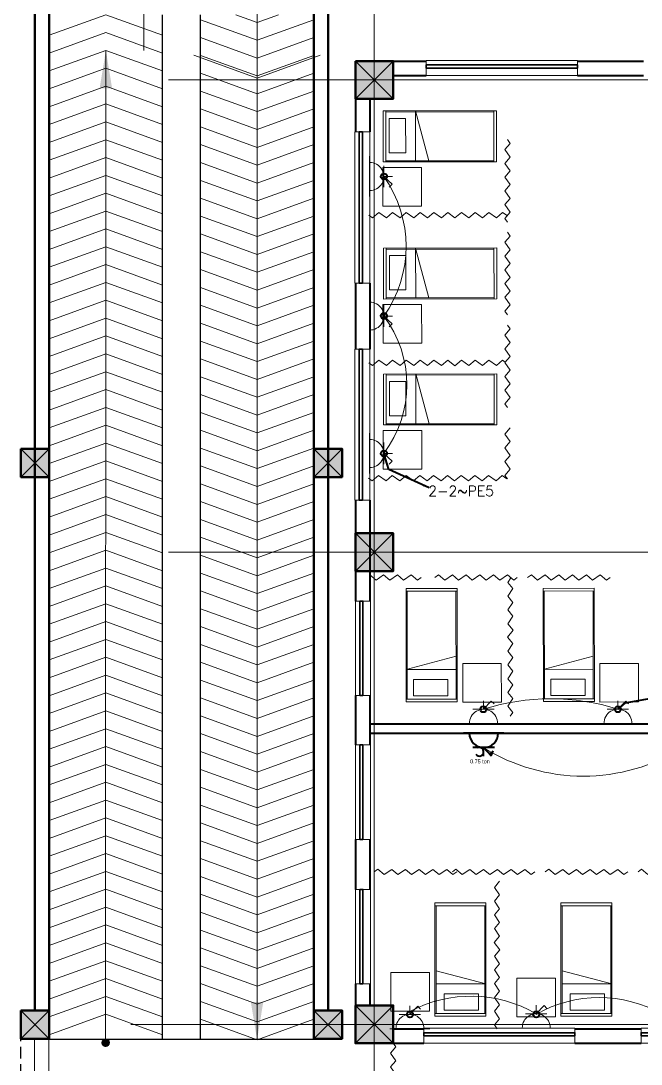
# Model space of a CAD drawing. Header units: millimetres. Extents: x 2402294 to 3337895, y 3394997 to 3969149.
# Drawn here: x 2558058 to 2567905, y 3828015 to 3844585 of the extents above; entities that cross this region are included whole.
import ezdxf

# ---------------------------------------------------------------- set-up
doc = ezdxf.new("R2010")
doc.units = ezdxf.units.MM
doc.header["$MEASUREMENT"] = 0
doc.linetypes.add('CENTER', pattern=[2, 1.25, -0.25, 0.25, -0.25])
doc.linetypes.add('DASHED', pattern=[0.75, 0.5, -0.25])
for name, color, linetype, lineweight in [('centreline', 52, 'CENTER', 5), ('Column-0.5', 14, 'Continuous', 50), ('Dimension- 0.15', 114, 'Continuous', 15), ('Furniture Hospital-0.09', 44, 'Continuous', 9), ('Hatch', 9, 'Continuous', 9), ('hatch-1', 53, 'Continuous', 15), ('Power Sockets City supply', 141, 'Continuous', 13), ('Sill Level', 140, 'Continuous', 20), ('stairs', 6, 'Continuous', 25), ('WALL 0.2', 7, 'Continuous', 20), ('wall 0.4', 7, 'Continuous', 40), ('Wall-0.5', 7, 'Continuous', 50), ('WINDOW', 152, 'Continuous', 30), ('Windows Plan', 152, 'Continuous', 35)]:
    doc.layers.add(name, color=color, linetype=linetype, lineweight=lineweight)
doc.layers.add('Wires', color=1, linetype='Continuous')
doc.styles.add('arial.', font='arial.ttf')
doc.styles.add('romans', font='romans.shx')
doc.styles.get("Standard").update_dxf_attribs({"font": 'arial.ttf'})
doc.linetypes.add('ZIGZAG', pattern='A,0.0001,-0.2,[131,ltypeshp.shx,S=0.2,R=0,X=-0.2,Y=0],-0.4,[131,ltypeshp.shx,S=0.2,R=180,X=0.2,Y=0],-0.2', length=0.8001)
doc.dimstyles.get("Standard").update_dxf_attribs({"dimtxt": 500, "dimasz": 100, "dimexe": 100, "dimexo": 200, "dimgap": 0.09, "dimtad": 0, "dimtoh": 1, "dimdec": 0, "dimzin": 0, "dimdsep": 46, "dimtxsty": 'Standard', "dimblk": 'DOT', "dimcen": 0, "dimclrd": 256, "dimclre": 256, "dimclrt": 256, "dimadec": 0, "dimazin": 0, "dimtfac": 1, "dimtdec": 0, "dimtofl": 0, "dimtmove": 0, "dimatfit": 3, "dimfxl": 1, "dimtolj": 1, "dimtzin": 0, "dimlwd": -1, "dimlwe": -1, "dimarcsym": 1})

# ---------------------------------------------------------------- blocks, each defined once
blk = doc.blocks.new('2ft column')
at = {"layer": 'Hatch', "ltscale": 5}
h = blk.add_hatch(color=256, dxfattribs=at)
h.dxf.hatch_style = 1
h.paths.add_polyline_path([(2207385, 4176559), (2207985, 4176559), (2207985, 4175959), (2207385, 4175959)])
at = {"layer": 'Column-0.5', "ltscale": 5}
blk.add_lwpolyline([(2207385, 4176559), (2207985, 4176559), (2207985, 4175959), (2207385, 4175959)], close=True, dxfattribs=at)
at = {"layer": 'Defpoints', "ltscale": 5}
for points in [[(2207985, 4176559), (2207385, 4175959)], [(2207985, 4175959), (2207385, 4176559)]]:
    blk.add_lwpolyline(points, dxfattribs=at)
blk = doc.blocks.new('_Dot')
at = {"color": 0, "linetype": 'ByBlock', "lineweight": -2}
blk.add_line((-0.5, 0), (-1, 0), dxfattribs=at)
at = {"color": 0, "linetype": 'ByBlock', "lineweight": -3, "const_width": 0.5}
blk.add_lwpolyline([(-0.25, 0, 1), (0.25, 0, 1)], format="xyb", close=True, dxfattribs=at)
blk = doc.blocks.new('BED')
at = {"layer": 'Furniture Hospital-0.09'}
for p, q in [((-2.12, 0.475), (-2.12, -0.475)), ((-2.12, -0.475), (-2.12, 0.475)), ((-0.008, 0.475), (-2.12, 0.475)), ((-2.07, 0.475), (-2.07, -0.475)), ((-0.058, 0.455), (-2.07, 0.455)), ((-0.855, -0.455), (-0.61, 0.475)), ((-0.61, 0.475), (-0.61, -0.455)), ((-0.058, -0.475), (-0.058, 0.475)), ((-0.008, -0.475), (-0.008, 0.475)), ((-0.425, 0.336), (-0.426, -0.303)), ((-0.425, 0.336), (-0.121, 0.336)), ((-0.121, -0.303), (-0.121, 0.336)), ((-0.426, -0.303), (-0.121, -0.303)), ((-2.12, -0.475), (-0.008, -0.475)), ((-2.07, -0.455), (-0.058, -0.455))]:
    blk.add_line(p, q, dxfattribs=at)
blk = doc.blocks.new('w1')
at = {"layer": 'Sill Level'}
blk.add_lwpolyline([(2460641, 3827503), (2460641, 3825103), (2460401, 3825103), (2460401, 3827503)], close=True, dxfattribs=at)
at = {"layer": 'Windows Plan'}
blk.add_lwpolyline([(2460521, 3825103), (2460521, 3827503), (2460473, 3827503), (2460473, 3825103)], close=True, dxfattribs=at)
blk = doc.blocks.new('w2')
at = {"layer": 'Sill Level'}
blk.add_lwpolyline([(2444138, 3818930), (2445638, 3818930), (2445638, 3818690), (2444138, 3818690)], close=True, dxfattribs=at)
at = {"layer": 'Windows Plan'}
blk.add_lwpolyline([(2445638, 3818810), (2444138, 3818810), (2444138, 3818762), (2445638, 3818762)], close=True, dxfattribs=at)
blk = doc.blocks.new('15A N soc')
at = {"layer": 'Power Sockets City supply', "color": 244, "lineweight": 13, "true_color": 0x991b1e}
for p, q in [((52222.5612, 99516.2064), (52222.5611, 99516.2603)), ((52222.5612, 99516.2064), (52222.6099, 99516.2585)), ((52222.6099, 99516.2585), (52222.6282, 99516.2401)), ((52222.6282, 99516.2064), (52222.4926, 99516.2064)), ((52222.4338, 99516.1156), (52222.6863, 99516.1156))]:
    blk.add_line(p, q, dxfattribs=at)
blk.add_arc((52222.5612, 99516.1182), 0.0881, 358.32, 181.68, dxfattribs=at)
blk = doc.blocks.new('AC Power Socket')
at = {"layer": 'wall 0.4', "color": 114, "ltscale": 5, "true_color": 0x139b48}
for p, q in [((2405368, 3836252), (2405340, 3836174)), ((2405354, 3836213), (2405405, 3836212)), ((2405491, 3836120), (2405368, 3836252)), ((2405491, 3836256), (2405491, 3836120)), ((2405318, 3836120), (2405660, 3836120)), ((2405170, 3835891), (2405807, 3835891))]:
    blk.add_line(p, q, dxfattribs=at)
for centre, radius, start, end in [((2405559, 3836188), 67.6, 32.4797, 294.3307), ((2405488, 3835891), 229, 0, 180)]:
    blk.add_arc(centre, radius, start, end, dxfattribs=at)
blk = doc.blocks.new('RAMP23')
at = {"layer": 'Dimension- 0.15', "ltscale": 5}
h = blk.add_hatch(dxfattribs=at)
h.set_pattern_fill('ANSI31', color=256, scale=25.555556, angle=90)
h.set_pattern_definition([(135, (1623697.9227, 1877740.101), (-2.258813329, -2.258813329), [])])
h.paths.add_polyline_path([(2418321, 3996255), (2418380, 3996255), (2418380, 3996196, -0.414214)])
h.paths.add_polyline_path([(2418321, 3996255, -0.414214), (2418380, 3996314), (2418380, 3996255)])
h.paths.add_polyline_path([(2418380, 3996255), (2418380, 3996314, -0.414214), (2418439, 3996255)])
h.paths.add_polyline_path([(2418380, 3996196), (2418380, 3996255), (2418439, 3996255, -0.414214)])
blk.add_lwpolyline([(2418984, 4012016), (2418984, 4013523), (2420784, 4013523), (2420784, 4012700)], dxfattribs=at)
blk.add_circle((2418380, 3996255), 59.1, dxfattribs=at)
at = {"layer": 'hatch-1', "color": 4, "lineweight": 0, "ltscale": 5}
for points in [[(2417484, 4012256), (2418384, 4012583), (2419284, 4012256)], [(2420447, 4012583), (2420784, 4012460), (2421122, 4012583)], [(2419884, 4012503), (2420784, 4012177), (2421684, 4012503)], [(2417484, 4011973), (2418384, 4012299), (2419284, 4011973)], [(2419884, 4012220), (2420784, 4011893), (2421684, 4012220)], [(2417484, 4011689), (2418384, 4012016), (2419284, 4011689)], [(2419782, 4011938), (2420784, 4011574), (2421787, 4011938)], [(2419884, 4011936), (2420784, 4011610), (2421684, 4011936)], [(2417484, 4011406), (2418384, 4011732), (2419284, 4011406)], [(2419884, 4011653), (2420784, 4011326), (2421684, 4011653)], [(2417484, 4011122), (2418384, 4011449), (2419284, 4011122)], [(2419884, 4011369), (2420784, 4011043), (2421684, 4011369)], [(2417484, 4010839), (2418384, 4011165), (2419284, 4010839)], [(2419884, 4011086), (2420784, 4010759), (2421684, 4011086)], [(2417484, 4010555), (2418384, 4010882), (2419284, 4010555)], [(2419884, 4010802), (2420784, 4010476), (2421684, 4010802)], [(2417484, 4010272), (2418384, 4010598), (2419284, 4010272)], [(2419884, 4010519), (2420784, 4010192), (2421684, 4010519)], [(2417484, 4009988), (2418384, 4010315), (2419284, 4009988)], [(2419884, 4010235), (2420784, 4009909), (2421684, 4010235)], [(2417484, 4009705), (2418384, 4010031), (2419284, 4009705)], [(2419884, 4009952), (2420784, 4009625), (2421684, 4009952)], [(2417484, 4009421), (2418384, 4009748), (2419284, 4009421)], [(2419884, 4009668), (2420784, 4009342), (2421684, 4009668)], [(2417484, 4009138), (2418384, 4009464), (2419284, 4009138)], [(2419884, 4009385), (2420784, 4009058), (2421684, 4009385)], [(2417484, 4008854), (2418384, 4009181), (2419284, 4008854)], [(2419884, 4009101), (2420784, 4008775), (2421684, 4009101)], [(2417484, 4008571), (2418384, 4008897), (2419284, 4008571)], [(2419884, 4008818), (2420784, 4008491), (2421684, 4008818)], [(2417484, 4008287), (2418384, 4008614), (2419284, 4008287)], [(2419884, 4008534), (2420784, 4008208), (2421684, 4008534)], [(2417484, 4008004), (2418384, 4008330), (2419284, 4008004)], [(2419884, 4008251), (2420784, 4007924), (2421684, 4008251)], [(2417484, 4007721), (2418384, 4008047), (2419284, 4007721)], [(2419884, 4007967), (2420784, 4007641), (2421684, 4007967)], [(2417484, 4007437), (2418384, 4007763), (2419284, 4007437)], [(2419884, 4007684), (2420784, 4007357), (2421684, 4007684)], [(2417484, 4007154), (2418384, 4007480), (2419284, 4007154)], [(2419884, 4007400), (2420784, 4007074), (2421684, 4007400)], [(2417484, 4006870), (2418384, 4007196), (2419284, 4006870)], [(2419884, 4007117), (2420784, 4006791), (2421684, 4007117)], [(2417484, 4006587), (2418384, 4006913), (2419284, 4006587)], [(2419884, 4006833), (2420784, 4006507), (2421684, 4006833)], [(2417484, 4006303), (2418384, 4006629), (2419284, 4006303)], [(2419884, 4006550), (2420784, 4006224), (2421684, 4006550)], [(2417484, 4006020), (2418384, 4006346), (2419284, 4006020)], [(2419884, 4006266), (2420784, 4005940), (2421684, 4006266)], [(2417484, 4005736), (2418384, 4006062), (2419284, 4005736)], [(2419884, 4005983), (2420784, 4005657), (2421684, 4005983)], [(2417484, 4005453), (2418384, 4005779), (2419284, 4005453)], [(2419884, 4005699), (2420784, 4005373), (2421684, 4005699)], [(2417484, 4005169), (2418384, 4005495), (2419284, 4005169)], [(2419884, 4005416), (2420784, 4005090), (2421684, 4005416)], [(2417484, 4004886), (2418384, 4005212), (2419284, 4004886)], [(2419884, 4005132), (2420784, 4004806), (2421684, 4005132)], [(2417484, 4004602), (2418384, 4004928), (2419284, 4004602)], [(2419884, 4004849), (2420784, 4004523), (2421684, 4004849)], [(2417484, 4004319), (2418384, 4004645), (2419284, 4004319)], [(2419884, 4004565), (2420784, 4004239), (2421684, 4004565)], [(2417484, 4004035), (2418384, 4004361), (2419284, 4004035)], [(2419884, 4004282), (2420784, 4003956), (2421684, 4004282)], [(2417484, 4003752), (2418384, 4004078), (2419284, 4003752)], [(2417484, 4003752), (2418384, 4004078), (2419284, 4003752)], [(2419884, 4003998), (2420784, 4003672), (2421684, 4003998)], [(2417484, 4003468), (2418384, 4003794), (2419284, 4003468)], [(2419884, 4003715), (2420784, 4003389), (2421684, 4003715)], [(2417484, 4003185), (2418384, 4003511), (2419284, 4003185)], [(2419884, 4003431), (2420784, 4003105), (2421684, 4003431)], [(2417484, 4002901), (2418384, 4003228), (2419284, 4002901)], [(2419884, 4003148), (2420784, 4002822), (2421684, 4003148)], [(2417484, 4002618), (2418384, 4002944), (2419284, 4002618)], [(2419884, 4002864), (2420784, 4002538), (2421684, 4002864)], [(2417484, 4002334), (2418384, 4002661), (2419284, 4002334)], [(2419884, 4002581), (2420784, 4002255), (2421684, 4002581)], [(2417484, 4002051), (2418384, 4002377), (2419284, 4002051)], [(2419884, 4002298), (2420784, 4001971), (2421684, 4002298)], [(2417484, 4001767), (2418384, 4002094), (2419284, 4001767)], [(2419884, 4002014), (2420784, 4001688), (2421684, 4002014)], [(2417484, 4001484), (2418384, 4001810), (2419284, 4001484)], [(2419884, 4001731), (2420784, 4001404), (2421684, 4001731)], [(2417484, 4001200), (2418384, 4001527), (2419284, 4001200)], [(2419884, 4001447), (2420784, 4001121), (2421684, 4001447)], [(2417484, 4000917), (2418384, 4001243), (2419284, 4000917)], [(2419884, 4001164), (2420784, 4000837), (2421684, 4001164)], [(2417484, 4000633), (2418384, 4000960), (2419284, 4000633)], [(2419884, 4000880), (2420784, 4000554), (2421684, 4000880)], [(2417484, 4000350), (2418384, 4000676), (2419284, 4000350)], [(2419884, 4000597), (2420784, 4000270), (2421684, 4000597)], [(2417484, 4000066), (2418384, 4000393), (2419284, 4000066)], [(2419884, 4000313), (2420784, 3999987), (2421684, 4000313)], [(2417484, 3999783), (2418384, 4000109), (2419284, 3999783)], [(2419884, 4000030), (2420784, 3999703), (2421684, 4000030)], [(2417484, 3999499), (2418384, 3999826), (2419284, 3999499)], [(2419884, 3999746), (2420784, 3999420), (2421684, 3999746)], [(2417484, 3999216), (2418384, 3999542), (2419284, 3999216)], [(2419884, 3999463), (2420784, 3999136), (2421684, 3999463)], [(2417484, 3998932), (2418384, 3999259), (2419284, 3998932)], [(2419884, 3999179), (2420784, 3998853), (2421684, 3999179)], [(2417484, 3998649), (2418384, 3998975), (2419284, 3998649)], [(2419884, 3998896), (2420784, 3998569), (2421684, 3998896)], [(2417484, 3998365), (2418384, 3998692), (2419284, 3998365)], [(2419884, 3998612), (2420784, 3998286), (2421684, 3998612)], [(2417484, 3998082), (2418384, 3998408), (2419284, 3998082)], [(2419884, 3998329), (2420784, 3998002), (2421684, 3998329)], [(2417484, 3997798), (2418384, 3998125), (2419284, 3997798)], [(2419884, 3998045), (2420784, 3997719), (2421684, 3998045)], [(2417484, 3997515), (2418384, 3997841), (2419284, 3997515)], [(2419884, 3997762), (2420784, 3997435), (2421684, 3997762)], [(2417484, 3997231), (2418384, 3997558), (2419284, 3997231)], [(2419884, 3997478), (2420784, 3997152), (2421684, 3997478)], [(2417484, 3996948), (2418384, 3997274), (2419284, 3996948)], [(2419884, 3997195), (2420784, 3996868), (2421684, 3997195)], [(2417484, 3996664), (2418384, 3996991), (2419284, 3996664)], [(2419884, 3996911), (2420784, 3996585), (2421684, 3996911)], [(2417484, 3996381), (2418384, 3996707), (2419284, 3996381)], [(2417484, 3996381), (2418384, 3996707), (2419284, 3996381)], [(2419884, 3996628), (2420784, 3996301), (2421684, 3996628)]]:
    blk.add_lwpolyline(points, dxfattribs=at)
at = {"layer": 'stairs', "ltscale": 5}
for points in [[(2419284, 3996313), (2419284, 4012583)], [(2419884, 3996313), (2419884, 4012583)], [(2417484, 3996313), (2421684, 3996313)]]:
    blk.add_lwpolyline(points, dxfattribs=at)
at = {"layer": 'Wall-0.5', "ltscale": 5}
for points in [[(2417254, 3996768), (2417484, 3996768), (2417484, 4014613), (2417254, 4014613)], [(2421684, 3996768), (2421914, 3996768), (2421914, 4014613), (2421684, 4014613)]]:
    blk.add_lwpolyline(points, close=True, dxfattribs=at)
at = {"layer": 'Hatch', "xscale": 0.75, "yscale": 0.75, "zscale": 0.75}
for p in [(761496, 873271), (766146, 873271), (761496, 864349), (766146, 864349)]:
    blk.add_blockref('2ft column', p, dxfattribs=at)
at = {"layer": 'Dimension- 0.15', "ltscale": 5}
for points, override in [([(2420784, 3996301), (2420784, 4012700)], {"dimasz": 600, "dimfxl": 500, "dimfxlon": 1}), ([(2418384, 4012016), (2418380, 3996313)], {"dimasz": 600, "dimgap": 0.09, "dimtad": 0, "dimfxl": 500, "dimfxlon": 1})]:
    blk.add_leader(points, dimstyle='Standard', override=override, dxfattribs=at)

msp = doc.modelspace()

# ---------------------------------------------------------------- linework, layer by layer
at = {"layer": 'centreline', "ltscale": 5}
for p, q in [((2563668.8, 3851404.3), (2563668.8, 3820058.5)), ((2563668.8, 3851404.3), (2563668.8, 3820058.5)), ((2604746, 3843646.2), (2560402.6, 3843646.2)), ((2604746, 3843646.2), (2560402.6, 3843646.2)), ((2604746, 3836146.2), (2560402.6, 3836146.2)), ((2604746, 3836146.2), (2560402.6, 3836146.2)), ((2565583, 3828646.2), (2559802.6, 3828646.2)), ((2570278.9, 3828646.2), (2559802.6, 3828646.2)), ((2565583, 3828646.2), (2560402.6, 3828646.2)), ((2565583, 3828646.2), (2560402.6, 3828646.2))]:
    msp.add_line(p, q, dxfattribs=at)
at = {"layer": 'Furniture Hospital-0.09'}
for points in [[(2564418.1, 3841643.2), (2564417.3, 3842256.6), (2563804, 3842255.8), (2563804.8, 3841642.5)], [(2564420.8, 3839465.2), (2564420.1, 3840078.6), (2563806.7, 3840077.8), (2563807.5, 3839464.5)], [(2564423.3, 3837465.2), (2564422.6, 3838078.6), (2563809.2, 3838077.8), (2563810, 3837464.5)], [(2567863.1, 3834380.5), (2567249.8, 3834379.7), (2567250.5, 3833766.4), (2567863.9, 3833767.2)], [(2565685.1, 3834377.7), (2565071.8, 3834377), (2565072.5, 3833763.6), (2565685.9, 3833764.4)], [(2563929.7, 3829470.3), (2564543, 3829470.3), (2564543, 3828856.9), (2563929.7, 3828856.9)], [(2565929.7, 3829381.4), (2566543, 3829381.4), (2566543, 3828768.1), (2565929.7, 3828768.1)]]:
    msp.add_lwpolyline(points, close=True, dxfattribs=at)
at = {"layer": 'stairs', "linetype": 'DASHED', "ltscale": 366}
msp.add_lwpolyline([(2602218.8, 3817346.2), (2602218.8, 3816446.2), (2594107.5, 3816446.2), (2593207.5, 3816446.2), (2593207.5, 3825087), (2558057.6, 3825087), (2558057.6, 3828417.8)], dxfattribs=at)
at = {"layer": 'WALL 0.2', "ltscale": 5}
for p, q in [((2558274, 3828422.9), (2558274, 3825481.3)), ((2558504, 3828422.9), (2558504, 3825481.3))]:
    msp.add_line(p, q, dxfattribs=at)
at = {"layer": 'wall 0.4', "ltscale": 5}
for p, q in [((2563968.8, 3843946.2), (2564493.8, 3843946.2)), ((2566893.8, 3843946.2), (2567943.8, 3843946.2)), ((2563968.8, 3843716.2), (2564493.8, 3843716.2)), ((2566893.8, 3843716.2), (2567943.8, 3843716.2)), ((2563368.8, 3843346.2), (2563368.8, 3842821.2)), ((2563368.8, 3843346.2), (2563368.8, 3842821.2)), ((2563598.8, 3843346.2), (2563598.8, 3842821.2)), ((2563598.8, 3843346.2), (2563598.8, 3842821.2)), ((2563368.8, 3840421.2), (2563368.8, 3839371.2)), ((2563368.8, 3840421.2), (2563368.8, 3839371.2)), ((2563598.8, 3840421.2), (2563598.8, 3839371.2)), ((2563598.8, 3840421.2), (2563598.8, 3839371.2)), ((2563368.8, 3836971.2), (2563368.8, 3835512.1)), ((2563368.8, 3836971.2), (2563368.8, 3835368.4)), ((2563598.8, 3836971.2), (2563598.8, 3835512.1)), ((2563598.8, 3836971.2), (2563598.8, 3835368.4)), ((2563368.8, 3833868.4), (2563368.8, 3833085.1)), ((2563598.8, 3833868.4), (2563598.8, 3833085.1)), ((2563368.8, 3831585.1), (2563368.8, 3830790.6)), ((2563598.8, 3831585.1), (2563598.8, 3830790.6)), ((2563368.8, 3829290.6), (2563368.8, 3828946.2)), ((2563598.8, 3829290.6), (2563598.8, 3828946.2)), ((2563968.8, 3828576.2), (2564454.7, 3828576.2)), ((2566854.7, 3828576.2), (2567904.7, 3828576.2)), ((2563968.8, 3828346.2), (2564454.7, 3828346.2)), ((2566854.7, 3828346.2), (2567904.7, 3828346.2))]:
    msp.add_line(p, q, dxfattribs=at)
for points in [[(2563585.5, 3833421.7), (2571468.8, 3833421.7), (2571468.8, 3833271.7)], [(2563585.5, 3833271.7), (2571468.8, 3833271.7)]]:
    msp.add_lwpolyline(points, dxfattribs=at)
at = {"layer": 'wall 0.4', "color": 3, "ltscale": 5}
for centre in [(2563821.3, 3842114.1), (2563821.3, 3839898.2), (2563821.3, 3837713.5), (2565401.4, 3833650.6), (2567534.7, 3833650.6), (2564234.3, 3828805.1), (2566239.9, 3828805.1)]:
    msp.add_circle(centre, 47.6, dxfattribs=at)
at = {"layer": 'WINDOW', "linetype": 'ZIGZAG', "lineweight": 20, "ltscale": 0.5}
for points in [[(2565783.2, 3841390), (2565740.8, 3841445.9), (2565825.8, 3841546.9), (2565742.8, 3841666.7), (2565825.8, 3841765.2), (2565742.8, 3841885), (2565825.8, 3841983.6), (2565742.8, 3842103.4), (2565825.8, 3842202), (2565742.8, 3842321.8), (2565825.8, 3842420.4), (2565742.8, 3842540.2), (2565825.8, 3842638.8), (2565783.2, 3842700.3)], [(2565778.7, 3841491), (2565705.8, 3841541.5), (2565607.2, 3841458.5), (2565487.4, 3841541.5), (2565388.8, 3841458.5), (2565269, 3841541.5), (2565170.4, 3841458.5), (2565050.6, 3841541.5), (2564949.5, 3841456.4), (2564834.7, 3841543.5), (2564733.7, 3841458.5), (2564613.9, 3841541.5), (2564515.3, 3841458.5), (2564395.5, 3841541.5), (2564296.9, 3841458.5), (2564177.1, 3841541.5), (2564078.5, 3841458.5), (2563958.7, 3841541.5), (2563860.1, 3841458.5), (2563740.3, 3841541.5), (2563641.8, 3841458.5), (2563580.3, 3841501.1)], [(2565783.2, 3839917.5), (2565740.8, 3839973.4), (2565825.8, 3840074.4), (2565742.8, 3840194.2), (2565825.8, 3840292.7), (2565742.8, 3840412.5), (2565825.8, 3840511.1), (2565742.8, 3840630.9), (2565825.8, 3840729.5), (2565742.8, 3840849.3), (2565825.8, 3840947.9), (2565742.8, 3841067.7), (2565825.8, 3841166.3), (2565783.2, 3841227.8)], [(2565783.2, 3838444), (2565740.8, 3838499.9), (2565825.8, 3838600.9), (2565742.8, 3838720.7), (2565825.8, 3838819.2), (2565742.8, 3838939), (2565825.8, 3839037.6), (2565742.8, 3839157.4), (2565825.8, 3839256), (2565742.8, 3839375.8), (2565825.8, 3839474.4), (2565742.8, 3839594.2), (2565825.8, 3839692.8), (2565783.2, 3839754.3)], [(2565748.4, 3839164), (2565705.8, 3839193.5), (2565607.2, 3839110.6), (2565487.4, 3839193.5), (2565388.8, 3839110.6), (2565269, 3839193.5), (2565170.4, 3839110.6), (2565050.6, 3839193.5), (2564949.5, 3839108.4), (2564834.7, 3839195.6), (2564733.7, 3839110.6), (2564613.9, 3839193.5), (2564515.3, 3839110.6), (2564395.5, 3839193.5), (2564296.9, 3839110.6), (2564177.1, 3839193.5), (2564078.5, 3839110.6), (2563958.7, 3839193.5), (2563860.1, 3839110.6), (2563740.3, 3839193.5), (2563641.8, 3839110.6), (2563580.3, 3839153.2)], [(2565783.2, 3837308.6), (2565740.8, 3837364.5), (2565825.8, 3837465.5), (2565742.8, 3837585.3), (2565825.8, 3837683.9), (2565742.8, 3837803.7), (2565825.8, 3837902.3), (2565742.8, 3838022.1), (2565825.8, 3838120.6)], [(2565773.5, 3837313), (2565700.5, 3837363.5), (2565602, 3837280.5), (2565482.2, 3837363.5), (2565383.6, 3837280.5), (2565263.8, 3837363.5), (2565165.2, 3837280.5), (2565045.4, 3837363.5), (2564944.3, 3837278.4), (2564829.4, 3837365.5), (2564728.4, 3837280.5), (2564608.6, 3837363.5), (2564510, 3837280.5), (2564390.2, 3837363.5), (2564291.7, 3837280.5), (2564171.9, 3837363.5), (2564073.3, 3837280.5), (2563953.5, 3837363.5), (2563854.9, 3837280.5), (2563735.1, 3837363.5), (2563636.5, 3837280.5), (2563575, 3837323.1)], [(2564410.9, 3835742.8), (2564355, 3835700.4), (2564254, 3835785.4), (2564134.2, 3835702.5), (2564035.6, 3835785.4), (2563915.8, 3835702.5), (2563817.2, 3835785.4), (2563697.4, 3835702.5), (2563598.8, 3835785.4)], [(2565938.4, 3835742.8), (2565882.5, 3835700.4), (2565781.5, 3835785.4), (2565661.7, 3835702.5), (2565563.1, 3835785.4), (2565443.3, 3835702.5), (2565344.7, 3835785.4), (2565224.9, 3835702.5), (2565126.3, 3835785.4), (2565006.5, 3835702.5), (2564907.9, 3835785.4), (2564788.1, 3835702.5), (2564689.6, 3835785.4), (2564628.1, 3835742.8)], [(2565837.4, 3835738.4), (2565786.8, 3835665.5), (2565869.8, 3835566.9), (2565786.8, 3835447.1), (2565869.8, 3835348.5), (2565786.8, 3835228.7), (2565869.8, 3835130.1), (2565786.8, 3835010.3), (2565872, 3834909.2), (2565784.8, 3834794.3), (2565869.8, 3834693.3), (2565786.8, 3834573.5), (2565869.8, 3834475), (2565786.8, 3834355.1), (2565869.8, 3834256.6), (2565786.8, 3834136.8), (2565869.8, 3834038.2), (2565786.8, 3833918.4), (2565869.8, 3833819.8), (2565786.8, 3833700), (2565869.8, 3833601.4), (2565827.2, 3833539.9)], [(2567410.9, 3835742.8), (2567355, 3835700.4), (2567254, 3835785.4), (2567134.2, 3835702.5), (2567035.6, 3835785.4), (2566915.8, 3835702.5), (2566817.2, 3835785.4), (2566697.4, 3835702.5), (2566598.8, 3835785.4), (2566479, 3835702.5), (2566380.4, 3835785.4), (2566260.6, 3835702.5), (2566162.1, 3835785.4), (2566100.6, 3835742.8)], [(2563668.1, 3831068), (2563724, 3831110.4), (2563825, 3831025.4), (2563944.8, 3831108.3), (2564043.3, 3831025.4), (2564163.1, 3831108.3), (2564261.7, 3831025.4), (2564381.5, 3831108.3), (2564480.1, 3831025.4), (2564599.9, 3831108.3), (2564698.5, 3831025.4), (2564818.3, 3831108.3), (2564916.9, 3831025.4), (2564978.4, 3831068)], [(2564909.2, 3831068.1), (2564965.1, 3831110.5), (2565066.1, 3831025.5), (2565185.9, 3831108.5), (2565284.5, 3831025.5), (2565404.3, 3831108.5), (2565502.9, 3831025.5), (2565622.7, 3831108.5), (2565721.3, 3831025.5), (2565841.1, 3831108.5), (2565939.6, 3831025.5), (2566059.4, 3831108.5), (2566158, 3831025.5), (2566219.5, 3831068.1)], [(2566382.7, 3831068.1), (2566438.6, 3831110.5), (2566539.6, 3831025.5), (2566659.4, 3831108.5), (2566758, 3831025.5), (2566877.8, 3831108.5), (2566976.4, 3831025.5), (2567096.2, 3831108.5), (2567194.8, 3831025.5), (2567314.6, 3831108.5), (2567413.1, 3831025.5), (2567532.9, 3831108.5), (2567631.5, 3831025.5), (2567693, 3831068.1)], [(2567855.2, 3831068.1), (2567911.1, 3831110.5), (2568012.1, 3831025.5), (2568131.9, 3831108.5), (2568230.5, 3831025.5), (2568350.3, 3831108.5), (2568448.9, 3831025.5), (2568568.7, 3831108.5), (2568667.3, 3831025.5), (2568787.1, 3831108.5), (2568885.6, 3831025.5), (2569005.4, 3831108.5), (2569104, 3831025.5), (2569165.5, 3831068.1)], [(2565658.8, 3830920.1), (2565575.8, 3830821.5), (2565658.8, 3830701.7), (2565575.8, 3830603.1), (2565658.8, 3830483.3), (2565575.8, 3830384.7), (2565658.8, 3830264.9), (2565575.8, 3830166.4), (2565658.8, 3830046.6), (2565573.7, 3829945.4), (2565660.8, 3829830.6), (2565575.8, 3829729.6), (2565658.8, 3829609.8), (2565575.8, 3829511.2), (2565658.8, 3829391.4), (2565575.8, 3829292.8), (2565658.8, 3829173), (2565575.8, 3829074.4), (2565658.8, 3828954.6), (2565575.8, 3828856.1), (2565658.8, 3828736.3), (2565575.8, 3828637.7), (2565618.4, 3828576.2)], [(2563968.8, 3828346.2), (2564011.2, 3828290.3), (2563926.2, 3828189.3), (2564009.2, 3828069.5), (2563926.2, 3827970.9), (2564009.2, 3827851.1), (2563926.2, 3827752.5), (2564009.2, 3827632.7), (2563926.2, 3827534.1), (2564009.2, 3827414.3), (2563926.2, 3827315.7), (2564009.2, 3827195.9), (2563926.2, 3827097.4), (2563968.8, 3827035.9)]]:
    msp.add_lwpolyline(points, dxfattribs=at)
at = {"layer": 'Wires', "color": 5, "lineweight": 9}
for centre, radius, start, end in [((2562253.4, 3841004.1), 1919.8, 324.75327, 35.24673), ((2562366.3, 3838805.9), 1818.2, 323.15383, 36.84617), ((2566470.1, 3830352.3), 3466.5, 72.07943, 107.92057), ((2565202.2, 3827027.2), 2066.2, 59.91792, 117.93472), ((2567238.9, 3827078.1), 1995.2, 59.95213, 120.04787)]:
    msp.add_arc(centre, radius, start, end, dxfattribs=at)
at = {"layer": 'Wires', "color": 2, "lineweight": 9}
msp.add_arc((2566986.9, 3835600.8), 3011.6, 238.14793, 301.85207, dxfattribs=at)

# ---------------------------------------------------------------- block references
at = {"layer": 'Furniture Hospital-0.09', "zscale": 851.8518518849082}
for p, xscale, yscale, rotation in [((2563803.4, 3842749), -851.8518518849081, 851.8518518849083, 0.07196910721486205), ((2563806.1, 3840571), -851.8518518849081, 851.8518518849083, 0.07196910721486205), ((2563808.6, 3838571), -851.8518518849081, 851.8518518849083, 0.07196910721486205), ((2564579.3, 3833763), -851.8518518849081, 851.8518518849083, 90.07196910721487), ((2566757.3, 3833765.8), -851.8518518849081, 851.8518518849083, 90.07196910721487), ((2565036.3, 3828768.1), 851.8518518849082, 851.8518518849082, 270), ((2567036.3, 3828768.1), 851.8518518849082, 851.8518518849082, 270)]:
    msp.add_blockref('BED', p, dxfattribs=dict(at, xscale=xscale, yscale=yscale, rotation=rotation))
at = {"layer": 'Hatch'}
for p in [(355983.9, -332612.3), (355983.9, -332612.3), (355983.9, -340112.3), (355983.9, -340112.3), (355983.9, -347612.3), (355983.9, -347612.3)]:
    msp.add_blockref('2ft column', p, dxfattribs=at)
at = {"layer": 'Power Sockets City supply', "lineweight": 0, "xscale": 2523.339306174504, "yscale": 2523.339306174504, "zscale": 2523.339306174504, "rotation": 270.0000000000001}
for p in [(-248549333.9, 135617353.3), (-248549333.9, 135615137.5), (-248549333.9, 135612954.8)]:
    msp.add_blockref('15A N soc', p, dxfattribs=at)
at = {"layer": 'Power Sockets City supply', "lineweight": 0, "xscale": 2523.339306174504, "yscale": 2523.339306174504, "zscale": 2523.339306174504}
for p in [(-129209837.9, -247279504.5), (-129207704.6, -247279504.5), (-129211007.1, -247284350), (-129209001.4, -247284340)]:
    msp.add_blockref('15A N soc', p, dxfattribs=at)
at = {"layer": 'wall 0.4'}
for name, p in [('RAMP23', (141023.3, -167900.1)), ('w1', (102957.8, 15318.3)), ('w1', (102957.8, 15318.3))]:
    msp.add_blockref(name, p, dxfattribs=at)
for name, p, rotation in [('w1', (-1260609.1, 6304357.2), 270), ('w2', (-1255321.5, 6279506.2), 270), ('AC Power Socket', (4970894, 7669162.7), 180), ('w2', (-1255321.5, 6277222.9), 270), ('w2', (-1255321.5, 6274928.3), 270), ('w1', (-1260648.2, 6288987.2), 270)]:
    msp.add_blockref(name, p, dxfattribs=dict(at, rotation=rotation))
at = {"layer": 'wall 0.4', "xscale": -1}
for p, rotation in [((102957.8, 7664474.1), 180), ((102957.8, 7664474.1), 180), ((6395407.6, 6288987.2), 90)]:
    msp.add_blockref('w1', p, dxfattribs=dict(at, rotation=rotation))

# ---------------------------------------------------------------- texts
at = {"layer": 'wall 0.4', "color": 5, "ltscale": 5, "style": 'romans'}
msp.add_text('2-2~PE5', height=162.3, dxfattribs=at).set_placement((2564525.6, 3837036.7))
at = {"layer": 'Wires', "color": 2, "lineweight": 9, "insert": (2565501.6, 3832791), "char_height": 62.5, "attachment_point": 9, "rotation": 359.99923, "style": 'arial.'}
msp.add_mtext('{\\fStylus BT|b0|i0|c0|p34;0.75 ton}', dxfattribs=at)

# ---------------------------------------------------------------- leaders
at = {"layer": 'wall 0.4', "color": 5, "ltscale": 5}
msp.add_leader([(2564537.3, 3837166), (2563901.8, 3837458.3), (2563821.3, 3837711.4)], dimstyle='Standard', override={"dimfxl": 500, "dimfxlon": 1}, dxfattribs=at)
at = {"layer": 'wall 0.4', "ltscale": 5}
msp.add_leader([(2568325.5, 3833869.1), (2567647.4, 3833747.8), (2567536.7, 3833650.3)], dimstyle='Standard', override={"dimfxl": 500, "dimfxlon": 1}, dxfattribs=at)

doc.saveas('drawing.dxf')
